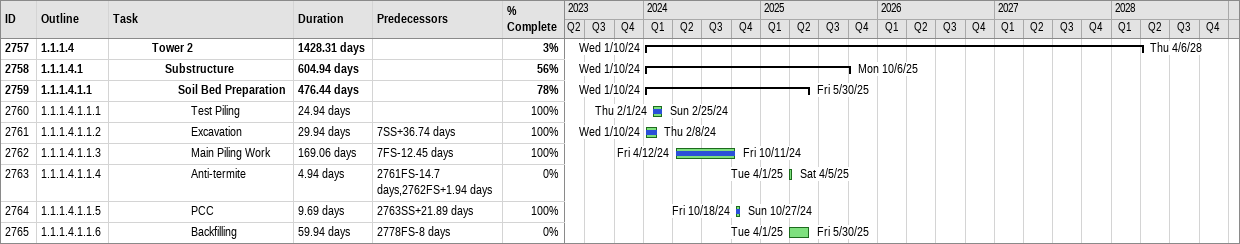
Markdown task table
| ID | WBS | Task | Duration | Start | Finish | Predecessors | % complete |
|---|---|---|---|---|---|---|---|
| 2757 | 1.1.1.4 | **Tower 2** | 1428.31d | 2024-01-10 | 2028-04-06 |  | 3 |
| 2758 | 1.1.1.4.1 | **Substructure** | 604.94d | 2024-01-10 | 2025-10-06 |  | 56 |
| 2759 | 1.1.1.4.1.1 | **Soil Bed Preparation** | 476.44d | 2024-01-10 | 2025-05-30 |  | 78 |
| 2760 | 1.1.1.4.1.1.1 | Test Piling | 24.94d | 2024-02-01 | 2024-02-25 |  | 100 |
| 2761 | 1.1.1.4.1.1.2 | Excavation | 29.94d | 2024-01-10 | 2024-02-08 | 7SS+36.74d | 100 |
| 2762 | 1.1.1.4.1.1.3 | Main Piling Work | 169.06d | 2024-04-12 | 2024-10-11 | 7FS-12.45d | 100 |
| 2763 | 1.1.1.4.1.1.4 | Anti-termite | 4.94d | 2025-04-01 | 2025-04-05 | 2761FS-14.7d, 2762FS+1.94d | 0 |
| 2764 | 1.1.1.4.1.1.5 | PCC | 9.69d | 2024-10-18 | 2024-10-27 | 2763SS+21.89d | 100 |
| 2765 | 1.1.1.4.1.1.6 | Backfilling | 59.94d | 2025-04-01 | 2025-05-30 | 2778FS-8d | 0 |
